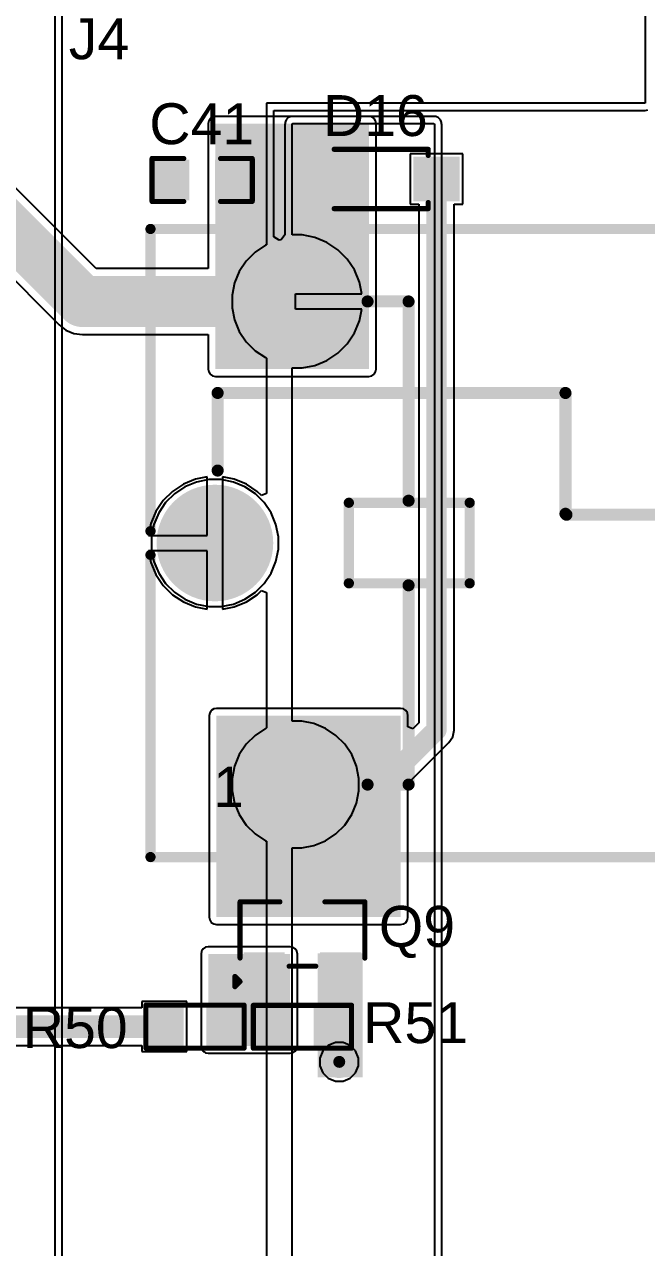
# Model space of a CAD drawing. Header units: millimetres. Extents: x -3 to 175, y -4 to 177.
# Drawn here: x 136.71 to 152.16, y 124.48 to 154.86 of the extents above; entities that cross this region are included whole.
import ezdxf

# ---------------------------------------------------------------- set-up
doc = ezdxf.new("R2010")
doc.units = ezdxf.units.MM
for name, color, linetype in [('BottomLayer', 5, 'Continuous'), ('BottomSolder', 6, 'Continuous'), ('MultiLayer', 9, 'Continuous'), ('PadHoleLayer', 156, 'Continuous'), ('TopLayer', 1, 'Continuous'), ('TopOverlay', 2, 'Continuous'), ('TopPaste', 8, 'Continuous'), ('TopSolder', 216, 'Continuous'), ('ViaHoleLayer', 16, 'Continuous')]:
    doc.layers.add(name, color=color, linetype=linetype)
doc.styles.add('Arial', font='', dxfattribs={"height": 0.2})
doc.styles.get('Arial').set_extended_font_data('Arial')

# ---------------------------------------------------------------- blocks, each defined once
blk = doc.blocks.new('R___0603_7')
at = {"layer": 'TopLayer'}
for points in [[(-0.381, 0.4445), (-0.381, -0.4445), (-1.143, -0.4445), (-1.143, 0.4445)], [(1.143, 0.4445), (1.143, -0.4445), (0.381, -0.4445), (0.381, 0.4445)]]:
    blk.add_hatch(color=1, dxfattribs=at).paths.add_polyline_path(points)
at = {"layer": 'TopPaste'}
for points in [[(-0.381, 0.4445), (-0.381, -0.4445), (-1.143, -0.4445), (-1.143, 0.4445)], [(1.143, 0.4445), (1.143, -0.4445), (0.381, -0.4445), (0.381, 0.4445)]]:
    blk.add_hatch(color=8, dxfattribs=at).paths.add_polyline_path(points)
at = {"layer": 'TopSolder'}
for points in [[(-0.2794, 0.5461), (-0.2794, -0.5461), (-1.2446, -0.5461), (-1.2446, 0.5461)], [(1.2446, 0.5461), (1.2446, -0.5461), (0.2794, -0.5461), (0.2794, 0.5461)]]:
    blk.add_hatch(color=216, dxfattribs=at).paths.add_polyline_path(points)
at = {"layer": 'TopOverlay', "const_width": 0.127}
for points in [[(-1.2192, -0.5334), (-1.2192, 0.5334)], [(-1.2192, 0.5334), (1.2192, 0.5334)], [(1.2192, -0.5334), (1.2192, 0.5334)], [(-1.2192, -0.5334), (1.2192, -0.5334)]]:
    blk.add_lwpolyline(points, dxfattribs=at)
at = {"layer": 'TopOverlay', "const_width": 0.0635}
for points in [[(-1.25095, 0.5334, 1), (-1.18745, 0.5334, 1)], [(-1.25095, 0.5334, 1), (-1.18745, 0.5334, 1)], [(1.18745, 0.5334, 1), (1.25095, 0.5334, 1)], [(1.18745, 0.5334, 1), (1.25095, 0.5334, 1)], [(-1.25095, -0.5334, 1), (-1.18745, -0.5334, 1)], [(-1.25095, -0.5334, 1), (-1.18745, -0.5334, 1)], [(1.18745, -0.5334, 1), (1.25095, -0.5334, 1)], [(1.18745, -0.5334, 1), (1.25095, -0.5334, 1)]]:
    blk.add_lwpolyline(points, format="xyb", close=True, dxfattribs=at)
blk = doc.blocks.new('R___0603_16')
at = {"layer": 'TopLayer'}
for points in [[(-0.381, 0.4445), (-0.381, -0.4445), (-1.143, -0.4445), (-1.143, 0.4445)], [(1.143, 0.4445), (1.143, -0.4445), (0.381, -0.4445), (0.381, 0.4445)]]:
    blk.add_hatch(color=1, dxfattribs=at).paths.add_polyline_path(points)
at = {"layer": 'TopPaste'}
for points in [[(-0.381, 0.4445), (-0.381, -0.4445), (-1.143, -0.4445), (-1.143, 0.4445)], [(1.143, 0.4445), (1.143, -0.4445), (0.381, -0.4445), (0.381, 0.4445)]]:
    blk.add_hatch(color=8, dxfattribs=at).paths.add_polyline_path(points)
at = {"layer": 'TopSolder'}
for points in [[(-0.2794, 0.5461), (-0.2794, -0.5461), (-1.2446, -0.5461), (-1.2446, 0.5461)], [(1.2446, 0.5461), (1.2446, -0.5461), (0.2794, -0.5461), (0.2794, 0.5461)]]:
    blk.add_hatch(color=216, dxfattribs=at).paths.add_polyline_path(points)
at = {"layer": 'TopOverlay', "const_width": 0.127}
for points in [[(-1.2192, 0.5334), (-1.2192, -0.5334)], [(1.2192, 0.5334), (-1.2192, 0.5334)], [(1.2192, 0.5334), (1.2192, -0.5334)], [(1.2192, -0.5334), (-1.2192, -0.5334)]]:
    blk.add_lwpolyline(points, dxfattribs=at)
at = {"layer": 'TopOverlay', "const_width": 0.0635}
for points in [[(-1.25095, 0.5334, 1), (-1.18745, 0.5334, 1)], [(-1.25095, 0.5334, 1), (-1.18745, 0.5334, 1)], [(1.18745, 0.5334, 1), (1.25095, 0.5334, 1)], [(1.18745, 0.5334, 1), (1.25095, 0.5334, 1)], [(-1.25095, -0.5334, 1), (-1.18745, -0.5334, 1)], [(-1.25095, -0.5334, 1), (-1.18745, -0.5334, 1)], [(1.18745, -0.5334, 1), (1.25095, -0.5334, 1)], [(1.18745, -0.5334, 1), (1.25095, -0.5334, 1)]]:
    blk.add_lwpolyline(points, format="xyb", close=True, dxfattribs=at)
blk = doc.blocks.new('SOT_23_86')
at = {"layer": 'TopLayer'}
for points in [[(-0.41, 1.46), (0.41, 1.46), (0.41, 0.54), (-0.41, 0.54)], [(-1.36, -0.54), (-0.54, -0.54), (-0.54, -1.46), (-1.36, -1.46)], [(0.54, -0.54), (1.36, -0.54), (1.36, -1.46), (0.54, -1.46)]]:
    blk.add_hatch(color=1, dxfattribs=at).paths.add_polyline_path(points)
at = {"layer": 'TopPaste'}
for points in [[(-0.41, 1.46), (0.41, 1.46), (0.41, 0.54), (-0.41, 0.54)], [(-1.36, -0.54), (-0.54, -0.54), (-0.54, -1.46), (-1.36, -1.46)], [(0.54, -0.54), (1.36, -0.54), (1.36, -1.46), (0.54, -1.46)]]:
    blk.add_hatch(color=8, dxfattribs=at).paths.add_polyline_path(points)
at = {"layer": 'TopSolder'}
for points in [[(-0.512, 1.562), (0.512, 1.562), (0.512, 0.438), (-0.512, 0.438)], [(-1.462, -0.438), (-0.438, -0.438), (-0.438, -1.562), (-1.462, -1.562)], [(0.438, -0.438), (1.462, -0.438), (1.462, -1.562), (0.438, -1.562)]]:
    blk.add_hatch(color=216, dxfattribs=at).paths.add_polyline_path(points)
at = {"layer": 'TopOverlay', "const_width": 0.127}
for points in [[(-1.549, -0.584), (-1.549, 0.813)], [(-1.549, 0.813), (-0.559, 0.813)], [(0.559, 0.813), (1.549, 0.813)], [(1.549, -0.584), (1.549, 0.813)], [(-0.33, -0.787), (0.33, -0.787)], [(-1.676, -1.041), (-1.549, -1.168)], [(-1.676, -1.295), (-1.676, -1.041)], [(-1.676, -1.295), (-1.549, -1.168)]]:
    blk.add_lwpolyline(points, dxfattribs=at)
at = {"layer": 'TopOverlay', "const_width": 0.0635}
for points in [[(-1.581, 0.813, 1), (-1.518, 0.813, 1)], [(-1.581, 0.813, 1), (-1.518, 0.813, 1)], [(-0.591, 0.813, 1), (-0.527, 0.813, 1)], [(0.527, 0.813, 1), (0.591, 0.813, 1)], [(1.518, 0.813, 1), (1.581, 0.813, 1)], [(1.518, 0.813, 1), (1.581, 0.813, 1)], [(-1.581, -0.584, 1), (-1.518, -0.584, 1)], [(1.518, -0.584, 1), (1.581, -0.584, 1)], [(-0.362, -0.787, 1), (-0.298, -0.787, 1)], [(0.298, -0.787, 1), (0.362, -0.787, 1)], [(-1.708, -1.041, 1), (-1.645, -1.041, 1)], [(-1.708, -1.041, 1), (-1.645, -1.041, 1)], [(-1.581, -1.168, 1), (-1.518, -1.168, 1)], [(-1.581, -1.168, 1), (-1.518, -1.168, 1)], [(-1.708, -1.295, 1), (-1.645, -1.295, 1)], [(-1.708, -1.295, 1), (-1.645, -1.295, 1)]]:
    blk.add_lwpolyline(points, format="xyb", close=True, dxfattribs=at)
blk = doc.blocks.new('SRD_05VDC_SL_C_96')
at = {"layer": 'BottomLayer'}
h = blk.add_hatch(color=5, dxfattribs=at)
edge = h.paths.add_edge_path()
edge.add_arc((-5.1, 6), 1.397, 0, 360)
h = blk.add_hatch(color=5, dxfattribs=at)
edge = h.paths.add_edge_path()
edge.add_arc((7.1, 5.999), 1.397, 0, 360)
h = blk.add_hatch(color=5, dxfattribs=at)
edge = h.paths.add_edge_path()
edge.add_arc((-7.1, 0), 1.397, 0, 360)
h = blk.add_hatch(color=5, dxfattribs=at)
edge = h.paths.add_edge_path()
edge.add_arc((-5.1, -6), 1.397, 0, 360)
h = blk.add_hatch(color=5, dxfattribs=at)
edge = h.paths.add_edge_path()
edge.add_arc((7.1, -5.999), 1.397, 0, 360)
at = {"layer": 'BottomSolder'}
h = blk.add_hatch(color=6, dxfattribs=at)
edge = h.paths.add_edge_path()
edge.add_arc((-5.1, 6), 1.448, 0, 360)
h = blk.add_hatch(color=6, dxfattribs=at)
edge = h.paths.add_edge_path()
edge.add_arc((7.1, 5.999), 1.448, 0, 360)
h = blk.add_hatch(color=6, dxfattribs=at)
edge = h.paths.add_edge_path()
edge.add_arc((-7.1, 0), 1.448, 0, 360)
h = blk.add_hatch(color=6, dxfattribs=at)
edge = h.paths.add_edge_path()
edge.add_arc((-5.1, -6), 1.448, 0, 360)
h = blk.add_hatch(color=6, dxfattribs=at)
edge = h.paths.add_edge_path()
edge.add_arc((7.1, -5.999), 1.448, 0, 360)
at = {"layer": 'MultiLayer'}
h = blk.add_hatch(color=9, dxfattribs=at)
edge = h.paths.add_edge_path()
edge.add_arc((-5.1, 6), 1.397, 0, 360)
h = blk.add_hatch(color=9, dxfattribs=at)
edge = h.paths.add_edge_path()
edge.add_arc((7.1, 5.999), 1.397, 0, 360)
h = blk.add_hatch(color=9, dxfattribs=at)
edge = h.paths.add_edge_path()
edge.add_arc((-7.1, 0), 1.397, 0, 360)
h = blk.add_hatch(color=9, dxfattribs=at)
edge = h.paths.add_edge_path()
edge.add_arc((-5.1, -6), 1.397, 0, 360)
h = blk.add_hatch(color=9, dxfattribs=at)
edge = h.paths.add_edge_path()
edge.add_arc((7.1, -5.999), 1.397, 0, 360)
at = {"layer": 'PadHoleLayer'}
h = blk.add_hatch(color=156, dxfattribs=at)
edge = h.paths.add_edge_path()
edge.add_arc((-5.1, 6), 0.762, 0, 360)
h = blk.add_hatch(color=156, dxfattribs=at)
edge = h.paths.add_edge_path()
edge.add_arc((7.1, 5.999), 0.762, 0, 360)
h = blk.add_hatch(color=156, dxfattribs=at)
edge = h.paths.add_edge_path()
edge.add_arc((-7.1, 0), 0.762, 0, 360)
h = blk.add_hatch(color=156, dxfattribs=at)
edge = h.paths.add_edge_path()
edge.add_arc((-5.1, -6), 0.762, 0, 360)
h = blk.add_hatch(color=156, dxfattribs=at)
edge = h.paths.add_edge_path()
edge.add_arc((7.1, -5.999), 0.762, 0, 360)
at = {"layer": 'TopLayer'}
h = blk.add_hatch(color=1, dxfattribs=at)
edge = h.paths.add_edge_path()
edge.add_arc((-5.1, 6), 1.397, 0, 360)
h = blk.add_hatch(color=1, dxfattribs=at)
edge = h.paths.add_edge_path()
edge.add_arc((7.1, 5.999), 1.397, 0, 360)
h = blk.add_hatch(color=1, dxfattribs=at)
edge = h.paths.add_edge_path()
edge.add_arc((-7.1, 0), 1.397, 0, 360)
h = blk.add_hatch(color=1, dxfattribs=at)
edge = h.paths.add_edge_path()
edge.add_arc((-5.1, -6), 1.397, 0, 360)
h = blk.add_hatch(color=1, dxfattribs=at)
edge = h.paths.add_edge_path()
edge.add_arc((7.1, -5.999), 1.397, 0, 360)
at = {"layer": 'TopSolder'}
h = blk.add_hatch(color=216, dxfattribs=at)
edge = h.paths.add_edge_path()
edge.add_arc((-5.1, 6), 1.448, 0, 360)
h = blk.add_hatch(color=216, dxfattribs=at)
edge = h.paths.add_edge_path()
edge.add_arc((7.1, 5.999), 1.448, 0, 360)
h = blk.add_hatch(color=216, dxfattribs=at)
edge = h.paths.add_edge_path()
edge.add_arc((-7.1, 0), 1.448, 0, 360)
h = blk.add_hatch(color=216, dxfattribs=at)
edge = h.paths.add_edge_path()
edge.add_arc((-5.1, -6), 1.448, 0, 360)
h = blk.add_hatch(color=216, dxfattribs=at)
edge = h.paths.add_edge_path()
edge.add_arc((7.1, -5.999), 1.448, 0, 360)
at = {"layer": 'TopOverlay'}
for points, const_width in [([(-8.699, 7.8), (10.501, 7.8)], 0.254), ([(-8.699, 0.295), (-8.699, 7.8)], 0.254), ([(10.501, -7.8), (10.501, 7.8)], 0.254), ([(-3.31, 6), (-2.292, 6)], 0.3), ([(-2.292, 1.051), (-2.292, 6)], 0.3), ([(7.099, 2.019), (7.099, 4.247)], 0.254), ([(-7.032, 1.8), (-7.032, 3.727)], 0.3), ([(-7.032, 3.727), (1.604, 3.727)], 0.3), ([(1.604, 0.727), (1.604, 3.727)], 0.3), ([(6.15, 0.701), (7.801, 2.309)], 0.3), ([(-3.775, 1), (-0.775, 1)], 0.254), ([(-3.775, -1), (-3.775, 1)], 0.254), ([(-0.775, -1), (-0.775, 1)], 0.254), ([(1.604, 0.727), (1.628, 0.703)], 0.3), ([(1.628, 0.703), (5.644, 0.703)], 0.3), ([(5.644, 0.703), (6.152, 0.703)], 0.3), ([(-8.699, -7.8), (-8.699, -0.295)], 0.254), ([(7.168, -4.257), (7.168, -0.312)], 0.3), ([(-3.775, -1), (-0.775, -1)], 0.254), ([(-2.292, -6), (-2.292, -1.051)], 0.3), ([(-3.31, -6), (-2.292, -6)], 0.3), ([(-8.699, -7.8), (10.501, -7.8)], 0.254)]:
    blk.add_lwpolyline(points, dxfattribs=dict(at, const_width=const_width))
for points, const_width in [([(-8.763, 7.8, 1), (-8.636, 7.8, 1)], 0.127), ([(-8.763, 7.8, 1), (-8.636, 7.8, 1)], 0.127), ([(10.437, 7.8, 1), (10.564, 7.8, 1)], 0.127), ([(10.437, 7.8, 1), (10.564, 7.8, 1)], 0.127), ([(-3.385, 6, 1), (-3.235, 6, 1)], 0.15), ([(-2.367, 6, 1), (-2.217, 6, 1)], 0.15), ([(-2.367, 6, 1), (-2.217, 6, 1)], 0.15), ([(7.036, 4.247, 1), (7.163, 4.247, 1)], 0.127), ([(-7.107, 3.727, 1), (-6.957, 3.727, 1)], 0.15), ([(-7.107, 3.727, 1), (-6.957, 3.727, 1)], 0.15), ([(1.529, 3.727, 1), (1.679, 3.727, 1)], 0.15), ([(1.529, 3.727, 1), (1.679, 3.727, 1)], 0.15), ([(7.726, 2.309, 1), (7.876, 2.309, 1)], 0.15), ([(7.036, 2.019, 1), (7.163, 2.019, 1)], 0.127), ([(-7.107, 1.8, 1), (-6.957, 1.8, 1)], 0.15), ([(-3.838, 1, 1), (-3.711, 1, 1)], 0.127), ([(-3.838, 1, 1), (-3.711, 1, 1)], 0.127), ([(-2.367, 1.051, 1), (-2.217, 1.051, 1)], 0.15), ([(-0.838, 1, 1), (-0.711, 1, 1)], 0.127), ([(-0.838, 1, 1), (-0.711, 1, 1)], 0.127), ([(1.529, 0.727, 1), (1.679, 0.727, 1)], 0.15), ([(1.529, 0.727, 1), (1.679, 0.727, 1)], 0.15), ([(1.553, 0.703, 1), (1.703, 0.703, 1)], 0.15), ([(1.553, 0.703, 1), (1.703, 0.703, 1)], 0.15), ([(5.569, 0.703, 1), (5.719, 0.703, 1)], 0.15), ([(5.569, 0.703, 1), (5.719, 0.703, 1)], 0.15), ([(6.075, 0.701, 1), (6.225, 0.701, 1)], 0.15), ([(6.077, 0.703, 1), (6.227, 0.703, 1)], 0.15), ([(-8.763, 0.295, 1), (-8.636, 0.295, 1)], 0.127), ([(-8.763, -0.295, 1), (-8.636, -0.295, 1)], 0.127), ([(7.093, -0.312, 1), (7.243, -0.312, 1)], 0.15), ([(-3.838, -1, 1), (-3.711, -1, 1)], 0.127), ([(-3.838, -1, 1), (-3.711, -1, 1)], 0.127), ([(-2.367, -1.051, 1), (-2.217, -1.051, 1)], 0.15), ([(-0.838, -1, 1), (-0.711, -1, 1)], 0.127), ([(-0.838, -1, 1), (-0.711, -1, 1)], 0.127), ([(7.093, -4.257, 1), (7.243, -4.257, 1)], 0.15), ([(-3.385, -6, 1), (-3.235, -6, 1)], 0.15), ([(-2.367, -6, 1), (-2.217, -6, 1)], 0.15), ([(-2.367, -6, 1), (-2.217, -6, 1)], 0.15), ([(-8.763, -7.8, 1), (-8.636, -7.8, 1)], 0.127), ([(-8.763, -7.8, 1), (-8.636, -7.8, 1)], 0.127), ([(10.438, -7.8, 1), (10.565, -7.8, 1)], 0.127), ([(10.437, -7.8, 1), (10.564, -7.8, 1)], 0.127)]:
    blk.add_lwpolyline(points, format="xyb", close=True, dxfattribs=dict(at, const_width=const_width))
blk.add_text('1', height=1, rotation=360, dxfattribs=at).set_placement((-7.132, -6.559))
blk = doc.blocks.new('SOD_123_120')
at = {"layer": 'TopLayer'}
for points in [[(-1.1, 0.45), (-1.1, -0.45), (-2.05, -0.45), (-2.05, 0.45)], [(2.05, 0.45), (2.05, -0.45), (1.1, -0.45), (1.1, 0.45)]]:
    blk.add_hatch(color=1, dxfattribs=at).paths.add_polyline_path(points)
at = {"layer": 'TopOverlay'}
for points in [[(0.965, 0.508), (2.819, 0.508), (2.819, 0.8), (0.965, 0.8)], [(2.12, -0.787), (2.819, -0.787), (2.819, 0.787), (2.12, 0.787)], [(0.965, -0.8), (2.819, -0.8), (2.819, -0.508), (0.965, -0.508)]]:
    blk.add_hatch(color=2, dxfattribs=at).paths.add_polyline_path(points)
at = {"layer": 'TopPaste'}
for points in [[(-1.1, 0.45), (-1.1, -0.45), (-2.05, -0.45), (-2.05, 0.45)], [(2.05, 0.45), (2.05, -0.45), (1.1, -0.45), (1.1, 0.45)]]:
    blk.add_hatch(color=8, dxfattribs=at).paths.add_polyline_path(points)
at = {"layer": 'TopSolder'}
for points in [[(-0.998, 0.552), (-0.998, -0.552), (-2.152, -0.552), (-2.152, 0.552)], [(2.152, 0.552), (2.152, -0.552), (0.998, -0.552), (0.998, 0.552)]]:
    blk.add_hatch(color=216, dxfattribs=at).paths.add_polyline_path(points)
at = {"layer": 'TopOverlay', "const_width": 0.127}
for points in [[(-1.372, 0.737), (-1.372, 0.584)], [(0.965, 0.737), (-1.372, 0.737)], [(-1.372, -0.584), (-1.372, -0.737)], [(0.965, -0.737), (-1.372, -0.737)]]:
    blk.add_lwpolyline(points, dxfattribs=at)
at = {"layer": 'TopOverlay', "const_width": 0.0635}
for points in [[(-1.403, 0.737, 1), (-1.34, 0.737, 1)], [(-1.403, 0.737, 1), (-1.34, 0.737, 1)], [(-1.403, 0.584, 1), (-1.34, 0.584, 1)], [(0.933, 0.737, 1), (0.997, 0.737, 1)], [(-1.403, -0.584, 1), (-1.34, -0.584, 1)], [(-1.403, -0.737, 1), (-1.34, -0.737, 1)], [(-1.403, -0.737, 1), (-1.34, -0.737, 1)], [(0.933, -0.737, 1), (0.997, -0.737, 1)]]:
    blk.add_lwpolyline(points, format="xyb", close=True, dxfattribs=at)
blk = doc.blocks.new('C___0603_134')
at = {"layer": 'TopLayer'}
for points in [[(-0.381, 0.445), (-0.381, -0.445), (-1.143, -0.445), (-1.143, 0.445)], [(1.143, 0.445), (1.143, -0.445), (0.381, -0.445), (0.381, 0.445)]]:
    blk.add_hatch(color=1, dxfattribs=at).paths.add_polyline_path(points)
at = {"layer": 'TopPaste'}
for points in [[(-0.381, 0.445), (-0.381, -0.445), (-1.143, -0.445), (-1.143, 0.445)], [(1.143, 0.445), (1.143, -0.445), (0.381, -0.445), (0.381, 0.445)]]:
    blk.add_hatch(color=8, dxfattribs=at).paths.add_polyline_path(points)
at = {"layer": 'TopSolder'}
for points in [[(-0.321, 0.504), (-0.321, -0.504), (-1.203, -0.504), (-1.203, 0.504)], [(1.203, 0.504), (1.203, -0.504), (0.321, -0.504), (0.321, 0.504)]]:
    blk.add_hatch(color=216, dxfattribs=at).paths.add_polyline_path(points)
at = {"layer": 'TopOverlay', "const_width": 0.127}
for points in [[(-0.457, 0.533), (-1.245, 0.533)], [(-1.245, 0.533), (-1.245, -0.533)], [(1.245, 0.533), (0.457, 0.533)], [(1.245, 0.533), (1.245, -0.533)], [(-0.457, -0.533), (-1.245, -0.533)], [(1.245, -0.533), (0.457, -0.533)]]:
    blk.add_lwpolyline(points, dxfattribs=at)
at = {"layer": 'TopOverlay', "const_width": 0.0635}
for points in [[(-1.276, 0.533, 1), (-1.213, 0.533, 1)], [(-1.276, 0.533, 1), (-1.213, 0.533, 1)], [(-0.489, 0.533, 1), (-0.425, 0.533, 1)], [(0.425, 0.533, 1), (0.489, 0.533, 1)], [(1.213, 0.533, 1), (1.276, 0.533, 1)], [(1.213, 0.533, 1), (1.276, 0.533, 1)], [(-1.276, -0.533, 1), (-1.213, -0.533, 1)], [(-1.276, -0.533, 1), (-1.213, -0.533, 1)], [(-0.489, -0.533, 1), (-0.425, -0.533, 1)], [(0.425, -0.533, 1), (0.489, -0.533, 1)], [(1.213, -0.533, 1), (1.276, -0.533, 1)], [(1.213, -0.533, 1), (1.276, -0.533, 1)]]:
    blk.add_lwpolyline(points, format="xyb", close=True, dxfattribs=at)

msp = doc.modelspace()

# ---------------------------------------------------------------- hatches: boundary and pattern name
at = {"layer": 'BottomLayer'}
h = msp.add_hatch(color=5, dxfattribs=at)
edge = h.paths.add_edge_path()
edge.add_arc((144.526, 129.096), 0.3, 0, 360)
at = {"layer": 'BottomSolder'}
h = msp.add_hatch(color=6, dxfattribs=at)
edge = h.paths.add_edge_path()
edge.add_arc((144.526, 129.096), 0.402, 0, 360)
at = {"layer": 'TopLayer'}
for points in [[(141.453, 146.304), (145.263, 146.304), (145.263, 152.4), (141.453, 152.4)], [(141.478, 132.69), (146.05, 132.69), (146.05, 137.693), (141.478, 137.693)], [(141.275, 129.489), (143.307, 129.489), (143.307, 131.775), (141.275, 131.775)], [(143.993, 128.715), (145.11, 128.715), (145.11, 131.788), (143.993, 131.788)]]:
    msp.add_hatch(color=1, dxfattribs=at).paths.add_polyline_path(points)
h = msp.add_hatch(color=1, dxfattribs=at)
edge = h.paths.add_edge_path()
edge.add_arc((144.526, 129.096), 0.3, 0, 360)
at = {"layer": 'TopSolder'}
h = msp.add_hatch(color=216, dxfattribs=at)
edge = h.paths.add_edge_path()
edge.add_arc((144.526, 129.096), 0.402, 0, 360)
at = {"layer": 'ViaHoleLayer'}
h = msp.add_hatch(color=16, dxfattribs=at)
edge = h.paths.add_edge_path()
edge.add_arc((144.526, 129.096), 0.15, 0, 360)

# ---------------------------------------------------------------- linework, layer by layer
at = {"layer": 'BottomLayer'}
for p, q in [((137.461, 176.068), (137.461, 76.2)), ((137.643, 76.2), (137.643, 176.068)), ((152.121, 176.068), (152.121, 152.908)), ((152.121, 152.908), (142.723, 152.908)), ((142.723, 152.908), (142.723, 149.39)), ((142.904, 149.587), (142.904, 152.727)), ((142.904, 152.727), (152.121, 152.727)), ((143.235, 152.523), (143.21, 152.498)), ((143.26, 152.548), (143.235, 152.523)), ((143.304, 152.566), (143.26, 152.548)), ((143.26, 152.548), (143.26, 152.548)), ((143.26, 152.548), (143.26, 152.548)), ((143.306, 152.567), (143.304, 152.566)), ((143.309, 152.568), (143.306, 152.567)), ((143.325, 152.575), (143.309, 152.568)), ((143.34, 152.578), (143.325, 152.575)), ((143.358, 152.578), (143.34, 152.578)), ((143.375, 152.581), (143.358, 152.578)), ((146.87, 152.581), (143.375, 152.581)), ((146.888, 152.578), (146.87, 152.581)), ((146.906, 152.578), (146.888, 152.578)), ((146.921, 152.575), (146.906, 152.578)), ((146.937, 152.568), (146.921, 152.575)), ((146.921, 152.575), (146.921, 152.575)), ((146.921, 152.575), (146.921, 152.575)), ((146.94, 152.567), (146.937, 152.568)), ((146.942, 152.566), (146.94, 152.567)), ((146.986, 152.548), (146.942, 152.566)), ((147.011, 152.523), (146.986, 152.548)), ((146.986, 152.548), (146.986, 152.548)), ((146.986, 152.548), (146.986, 152.548)), ((147.036, 152.498), (147.011, 152.523)), ((152.121, 152.727), (152.19, 152.741)), ((143.18, 152.4), (143.176, 152.382)), ((143.176, 152.382), (143.176, 149.634)), ((143.183, 152.432), (143.18, 152.417)), ((143.18, 152.417), (143.18, 152.4)), ((143.19, 152.449), (143.183, 152.432)), ((143.183, 152.432), (143.183, 152.432)), ((143.183, 152.432), (143.183, 152.432)), ((143.192, 152.454), (143.19, 152.452)), ((143.19, 152.452), (143.19, 152.449)), ((143.21, 152.498), (143.192, 152.454)), ((143.21, 152.498), (143.21, 152.498)), ((143.21, 152.498), (143.21, 152.498)), ((143.358, 152.382), (143.361, 152.397)), ((143.358, 149.634), (143.358, 152.382)), ((143.361, 152.397), (143.375, 152.4)), ((143.375, 152.4), (146.87, 152.4)), ((146.87, 152.4), (146.885, 152.397)), ((146.885, 152.397), (146.888, 152.382)), ((146.888, 152.382), (146.888, 65.456)), ((147.054, 152.454), (147.036, 152.498)), ((147.036, 152.498), (147.036, 152.498)), ((147.036, 152.498), (147.036, 152.498)), ((147.056, 152.452), (147.054, 152.454)), ((147.056, 152.449), (147.056, 152.452)), ((147.063, 152.432), (147.056, 152.449)), ((147.066, 152.418), (147.063, 152.432)), ((147.066, 152.4), (147.066, 152.418)), ((147.069, 152.382), (147.066, 152.4)), ((147.069, 65.456), (147.069, 152.382)), ((143.031, 149.507), (142.904, 149.587)), ((143.081, 149.517), (143.031, 149.507)), ((143.176, 149.634), (143.081, 149.517)), ((143.602, 149.634), (143.358, 149.634)), ((143.921, 149.57), (143.602, 149.634)), ((144.221, 149.446), (143.921, 149.57)), ((142.435, 149.206), (142.216, 148.986)), ((142.693, 149.378), (142.435, 149.206)), ((142.723, 149.39), (142.693, 149.378)), ((144.492, 149.265), (144.221, 149.446)), ((144.722, 149.035), (144.492, 149.265)), ((142.216, 148.986), (142.044, 148.729)), ((144.902, 148.765), (144.722, 149.035)), ((142.044, 148.729), (141.925, 148.442)), ((145.027, 148.464), (144.902, 148.765)), ((141.925, 148.442), (141.864, 148.138)), ((145.085, 148.173), (145.027, 148.464)), ((141.864, 148.138), (141.864, 147.827)), ((143.439, 147.792), (143.439, 148.173)), ((143.439, 148.173), (145.085, 148.173)), ((141.864, 147.827), (141.925, 147.523)), ((145.085, 147.792), (143.439, 147.792)), ((145.027, 147.501), (145.085, 147.792)), ((141.925, 147.523), (142.044, 147.237)), ((144.902, 147.201), (145.027, 147.501)), ((142.044, 147.237), (142.216, 146.979)), ((144.722, 146.93), (144.902, 147.201)), ((142.216, 146.979), (142.435, 146.759)), ((142.435, 146.759), (142.693, 146.587)), ((144.492, 146.7), (144.722, 146.93)), ((142.693, 146.587), (142.723, 146.575)), ((142.723, 146.575), (142.723, 143.214)), ((143.921, 146.395), (144.221, 146.519)), ((144.221, 146.519), (144.492, 146.7)), ((143.358, 137.557), (143.358, 146.332)), ((143.358, 146.332), (143.602, 146.332)), ((143.602, 146.332), (143.921, 146.395)), ((140.657, 143.446), (140.387, 143.265)), ((140.958, 143.57), (140.657, 143.446)), ((141.249, 143.628), (140.958, 143.57)), ((141.249, 142.173), (141.249, 143.628)), ((141.921, 143.57), (141.63, 143.628)), ((141.63, 143.628), (141.63, 141.983)), ((142.221, 143.446), (141.921, 143.57)), ((142.492, 143.265), (142.221, 143.446)), ((140.387, 143.265), (140.157, 143.035)), ((142.596, 143.161), (142.492, 143.265)), ((142.723, 143.214), (142.596, 143.161)), ((140.157, 143.035), (139.976, 142.765)), ((139.976, 142.765), (139.852, 142.464)), ((139.852, 142.464), (139.794, 142.173)), ((139.794, 142.173), (141.249, 142.173)), ((141.63, 141.983), (141.63, 140.337)), ((141.249, 141.792), (139.794, 141.792)), ((139.794, 141.792), (139.852, 141.501)), ((141.249, 140.337), (141.249, 141.792)), ((139.852, 141.501), (139.976, 141.201)), ((139.976, 141.201), (140.157, 140.93)), ((140.157, 140.93), (140.387, 140.7)), ((140.387, 140.7), (140.657, 140.519)), ((142.221, 140.519), (142.492, 140.7)), ((142.492, 140.7), (142.596, 140.804)), ((142.596, 140.804), (142.723, 140.752)), ((142.723, 140.752), (142.723, 139.954)), ((140.657, 140.519), (140.958, 140.395)), ((140.958, 140.395), (141.249, 140.337)), ((141.63, 140.337), (141.921, 140.395)), ((141.921, 140.395), (142.221, 140.519)), ((142.723, 139.954), (142.723, 137.39)), ((142.693, 137.378), (142.435, 137.206)), ((142.723, 137.39), (142.693, 137.378)), ((143.594, 137.557), (143.358, 137.557)), ((143.899, 137.497), (143.594, 137.557)), ((144.185, 137.378), (143.899, 137.497)), ((144.443, 137.206), (144.185, 137.378)), ((142.435, 137.206), (142.216, 136.986)), ((144.662, 136.986), (144.443, 137.206)), ((142.044, 136.729), (141.925, 136.442)), ((142.216, 136.986), (142.044, 136.729)), ((144.835, 136.729), (144.662, 136.986)), ((144.953, 136.442), (144.835, 136.729)), ((141.925, 136.442), (141.864, 136.138)), ((145.014, 136.138), (144.953, 136.442)), ((141.864, 136.138), (141.864, 135.827)), ((145.014, 135.827), (145.014, 136.138)), ((141.864, 135.827), (141.925, 135.523)), ((144.953, 135.523), (145.014, 135.827)), ((141.925, 135.523), (142.044, 135.237)), ((144.835, 135.237), (144.953, 135.523)), ((142.044, 135.237), (142.216, 134.979)), ((144.662, 134.979), (144.835, 135.237)), ((142.216, 134.979), (142.435, 134.759)), ((144.443, 134.759), (144.662, 134.979)), ((142.435, 134.759), (142.693, 134.587)), ((142.693, 134.587), (142.723, 134.575)), ((143.899, 134.468), (144.185, 134.587)), ((144.185, 134.587), (144.443, 134.759)), ((142.723, 134.575), (142.723, 117.341)), ((143.358, 117.584), (143.358, 134.408)), ((143.358, 134.408), (143.594, 134.408)), ((143.594, 134.408), (143.899, 134.468)), ((144.255, 129.501), (144.121, 129.366)), ((144.431, 129.573), (144.255, 129.501)), ((144.621, 129.573), (144.431, 129.573)), ((144.797, 129.501), (144.621, 129.573)), ((144.931, 129.366), (144.797, 129.501)), ((144.121, 129.366), (144.048, 129.191)), ((144.048, 129.191), (144.048, 129.001)), ((145.004, 129.191), (144.931, 129.366)), ((145.004, 129.001), (145.004, 129.191)), ((144.048, 129.001), (144.121, 128.825)), ((144.121, 128.825), (144.255, 128.691)), ((144.797, 128.691), (144.931, 128.825)), ((144.931, 128.825), (145.004, 129.001)), ((144.255, 128.691), (144.431, 128.618)), ((144.431, 128.618), (144.621, 128.618)), ((144.621, 128.618), (144.797, 128.691))]:
    msp.add_line(p, q, dxfattribs=at)
at = {"layer": 'TopLayer'}
for p, q in [((141.324, 152.528), (141.285, 152.469)), ((141.383, 152.567), (141.324, 152.528)), ((141.453, 152.581), (141.383, 152.567)), ((145.263, 152.581), (141.453, 152.581)), ((145.332, 152.567), (145.263, 152.581)), ((145.391, 152.528), (145.332, 152.567)), ((145.43, 152.469), (145.391, 152.528)), ((141.285, 152.469), (141.271, 152.4)), ((141.271, 152.4), (141.271, 148.802)), ((145.444, 152.4), (145.43, 152.469)), ((145.444, 146.304), (145.444, 152.4)), ((147.592, 151.653), (146.286, 151.653)), ((146.286, 151.653), (146.286, 150.397)), ((147.592, 150.397), (147.592, 151.653)), ((138.488, 148.802), (135.987, 151.303)), ((146.286, 150.397), (146.499, 150.397)), ((146.499, 150.397), (146.499, 137.52)), ((147.379, 137.338), (147.379, 150.397)), ((147.379, 150.397), (147.592, 150.397)), ((135.068, 149.904), (137.569, 147.403)), ((141.271, 148.802), (138.488, 148.802)), ((137.569, 147.403), (137.739, 147.273)), ((137.739, 147.273), (137.936, 147.191)), ((137.936, 147.191), (138.148, 147.163)), ((138.148, 147.163), (141.271, 147.163)), ((141.271, 147.163), (141.271, 146.304)), ((141.271, 146.304), (141.285, 146.235)), ((141.285, 146.235), (141.324, 146.176)), ((141.324, 146.176), (141.383, 146.137)), ((141.383, 146.137), (141.453, 146.123)), ((141.453, 146.123), (145.263, 146.123)), ((145.263, 146.123), (145.332, 146.137)), ((145.332, 146.137), (145.391, 146.176)), ((145.391, 146.176), (145.43, 146.235)), ((145.43, 146.235), (145.444, 146.304)), ((140.98, 143.497), (140.693, 143.378)), ((141.284, 143.557), (140.98, 143.497)), ((141.594, 143.557), (141.284, 143.557)), ((141.899, 143.497), (141.594, 143.557)), ((142.185, 143.378), (141.899, 143.497)), ((140.435, 143.206), (140.216, 142.986)), ((140.693, 143.378), (140.435, 143.206)), ((142.443, 143.206), (142.185, 143.378)), ((142.662, 142.986), (142.443, 143.206)), ((140.216, 142.986), (140.044, 142.729)), ((142.835, 142.729), (142.662, 142.986)), ((140.044, 142.729), (139.925, 142.442)), ((142.953, 142.442), (142.835, 142.729)), ((139.925, 142.442), (139.864, 142.138)), ((143.014, 142.138), (142.953, 142.442)), ((139.864, 142.138), (139.864, 141.827)), ((143.014, 141.827), (143.014, 142.138)), ((139.864, 141.827), (139.925, 141.523)), ((142.953, 141.523), (143.014, 141.827)), ((139.925, 141.523), (140.044, 141.237)), ((142.835, 141.237), (142.953, 141.523)), ((140.044, 141.237), (140.216, 140.979)), ((140.216, 140.979), (140.435, 140.759)), ((142.443, 140.759), (142.662, 140.979)), ((142.662, 140.979), (142.835, 141.237)), ((140.435, 140.759), (140.693, 140.587)), ((142.185, 140.587), (142.443, 140.759)), ((140.693, 140.587), (140.98, 140.468)), ((140.98, 140.468), (141.284, 140.408)), ((141.284, 140.408), (141.594, 140.408)), ((141.594, 140.408), (141.899, 140.468)), ((141.899, 140.468), (142.185, 140.587)), ((141.311, 137.763), (141.297, 137.693)), ((141.297, 137.693), (141.297, 132.69)), ((141.35, 137.822), (141.311, 137.763)), ((141.409, 137.861), (141.35, 137.822)), ((141.478, 137.875), (141.409, 137.861)), ((146.05, 137.875), (141.478, 137.875)), ((146.119, 137.861), (146.05, 137.875)), ((146.178, 137.822), (146.119, 137.861)), ((146.217, 137.763), (146.178, 137.822)), ((146.231, 137.693), (146.217, 137.763)), ((146.231, 137.419), (146.231, 137.693)), ((146.349, 137.37), (146.231, 137.419)), ((146.499, 137.52), (146.349, 137.37)), ((147.346, 137.169), (147.379, 137.338)), ((146.231, 136.007), (147.25, 137.027)), ((147.25, 137.027), (147.346, 137.169)), ((146.231, 132.69), (146.231, 136.007)), ((141.297, 132.69), (141.311, 132.62)), ((141.311, 132.62), (141.35, 132.561)), ((141.35, 132.561), (141.409, 132.522)), ((141.409, 132.522), (141.478, 132.508)), ((141.478, 132.508), (146.05, 132.508)), ((146.05, 132.508), (146.119, 132.522)), ((146.119, 132.522), (146.178, 132.561)), ((146.178, 132.561), (146.217, 132.62)), ((146.217, 132.62), (146.231, 132.69)), ((141.107, 131.845), (141.094, 131.775)), ((141.147, 131.903), (141.107, 131.845)), ((141.205, 131.943), (141.147, 131.903)), ((141.275, 131.956), (141.205, 131.943)), ((143.307, 131.956), (141.275, 131.956)), ((143.376, 131.943), (143.307, 131.956)), ((143.435, 131.903), (143.376, 131.943)), ((143.474, 131.845), (143.435, 131.903)), ((143.488, 131.775), (143.474, 131.845)), ((141.094, 131.775), (141.094, 129.489)), ((143.488, 129.489), (143.488, 131.775)), ((139.624, 130.438), (130.139, 130.438)), ((140.741, 130.594), (139.624, 130.594)), ((139.624, 130.594), (139.624, 130.438)), ((140.741, 129.35), (140.741, 130.594)), ((129.946, 129.506), (139.624, 129.506)), ((139.624, 129.506), (139.624, 129.35)), ((141.094, 129.489), (141.107, 129.42)), ((141.107, 129.42), (141.147, 129.361)), ((143.435, 129.361), (143.474, 129.42)), ((143.474, 129.42), (143.488, 129.489)), ((139.624, 129.35), (140.741, 129.35)), ((141.147, 129.361), (141.148, 129.36)), ((141.148, 129.36), (141.148, 129.35)), ((141.148, 129.35), (141.164, 129.35)), ((141.164, 129.35), (141.205, 129.322)), ((141.205, 129.322), (141.275, 129.308)), ((141.275, 129.308), (143.307, 129.308)), ((143.307, 129.308), (143.376, 129.322)), ((143.376, 129.322), (143.435, 129.361))]:
    msp.add_line(p, q, dxfattribs=at)
for points, const_width in [([(135.407, 150.724), (138.148, 147.983)], 1.27), ([(146.939, 137.338), (146.939, 151.025)], 0.508), ([(138.148, 147.983), (143.439, 147.983)], 1.27), ([(145.584, 135.983), (146.939, 137.338)], 0.508), ([(143.439, 135.983), (145.584, 135.983)], 0.508), ([(129.946, 129.972), (140.183, 129.972)], 0.559)]:
    msp.add_lwpolyline(points, dxfattribs=dict(at, const_width=const_width))
for points, const_width in [([(146.812, 151.025, 1), (147.066, 151.025, 1)], 0.254), ([(137.831, 147.983, 1), (138.466, 147.983, 1)], 0.635), ([(137.831, 147.983, 1), (138.466, 147.983, 1)], 0.635), ([(143.122, 147.983, 1), (143.757, 147.983, 1)], 0.635), ([(146.812, 137.338, 1), (147.066, 137.338, 1)], 0.254), ([(146.812, 137.338, 1), (147.066, 137.338, 1)], 0.254), ([(143.312, 135.983, 1), (143.566, 135.983, 1)], 0.254), ([(145.457, 135.983, 1), (145.711, 135.983, 1)], 0.254), ([(145.457, 135.983, 1), (145.711, 135.983, 1)], 0.254), ([(140.043, 129.972, 1), (140.322, 129.972, 1)], 0.279)]:
    msp.add_lwpolyline(points, format="xyb", close=True, dxfattribs=dict(at, const_width=const_width))

# ---------------------------------------------------------------- block references
at = {"rotation": 180}
for name, p in [('C___0603_134', (141.122, 151)), ('SOD_123_120', (145.364, 151.025)), ('R___0603_16', (143.612, 129.968))]:
    msp.add_blockref(name, p, dxfattribs=at)
for name, p in [('SRD_05VDC_SL_C_96', (148.539, 141.983)), ('SOT_23_86', (143.612, 132.258)), ('R___0603_7', (140.945, 129.972))]:
    msp.add_blockref(name, p)

# ---------------------------------------------------------------- texts
at = {"layer": 'TopOverlay', "style": 'Arial'}
for s, p in [('J4', (137.812, 154)), ('D16', (144.12, 152.092)), ('C41', (139.81, 151.889)), ('Q9', (145.508, 131.953)), ('R50', (136.669, 129.439)), ('R51', (145.119, 129.562))]:
    msp.add_text(s, height=1.016, dxfattribs=at).set_placement(p)

doc.saveas('drawing.dxf')
